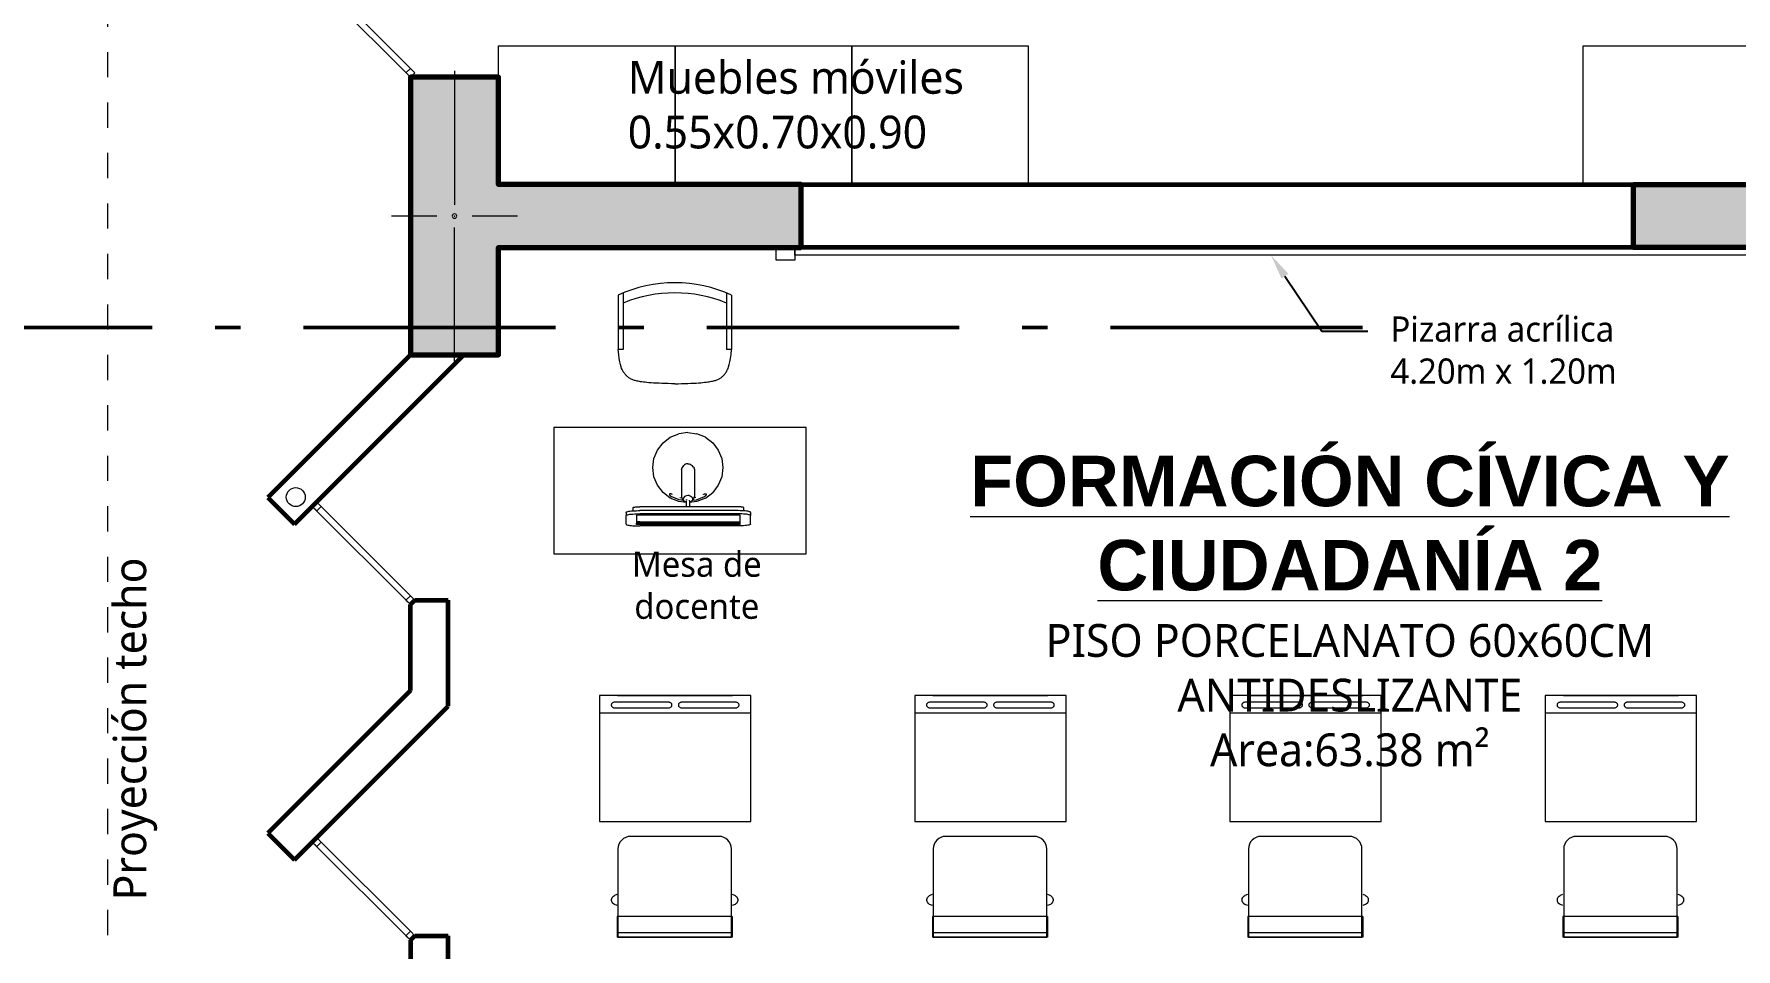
# Model space of a CAD drawing. Header units: millimetres. Extents: x 1 to 121, y 0 to 90.
# Drawn here: x 11.09 to 17.84, y 17.25 to 20.87 of the extents above; entities that cross this region are included whole.
import ezdxf
from ezdxf import colors
from ezdxf.entities.mleader import LeaderData, LeaderLine
from ezdxf.math import Vec2, Vec3

# ---------------------------------------------------------------- set-up
doc = ezdxf.new("R2010")
doc.units = ezdxf.units.MM
for name, pattern in [('1CORTE', [1.5, 1, -0.25, 0, -0.25]), ('DASHED2', [0.375, 0.25, -0.125]), ('HIDDEN2', [0.1875, 0.125, -0.0625])]:
    doc.linetypes.add(name, pattern=pattern)
for name, color, linetype, lineweight in [('AA. Proyeccion Corte', 10, '1CORTE', 50), ('COLUMNAS 50', 32, 'Continuous', 70), ('Equipamiento SR', 23, 'Continuous', 0), ('I.S. CANALETAS', 12, 'Continuous', 0), ('letras sr', 7, 'Continuous', 5), ('Muros el', 144, 'Continuous', 60), ('proyecciones', 1, 'DASHED2', 5), ('Structural - Bearing_Pen_No__20', 1, 'Continuous', 0), ('Vanos', 140, 'Continuous', 5)]:
    doc.layers.add(name, color=color, linetype=linetype, lineweight=lineweight)
doc.styles.add('Generales', font='trebuc.ttf', dxfattribs={"height": 0.1})
doc.styles.add('Santa Rosa 1 50', font='trebuc.ttf')

# ---------------------------------------------------------------- blocks, each defined once
blk = doc.blocks.new('Picture 18')
at = {"layer": 'Equipamiento SR', "linetype": 'Continuous'}
for p, q in [((0.07500000000000018, 0), (0, 0)), ((0, 0), (0, -0.05)), ((4.125, 0), (0.07500000000000018, 0)), ((0.07500000000000018, 0), (0.07500000000000018, -0.03)), ((0.07500000000000018, -0.05), (0.07500000000000018, 0)), ((4.125, -0.03), (4.125, 0)), ((4.2, 0), (4.125, 0)), ((4.125, 0), (4.125, -0.05)), ((4.2, -0.05), (4.2, 0)), ((0, -0.05), (0.07500000000000018, -0.05)), ((0.07500000000000018, -0.03), (4.125, -0.03)), ((4.125, -0.05), (4.2, -0.05))]:
    blk.add_line(p, q, dxfattribs=at)
blk = doc.blocks.new('Columna tipo T')
at = {"true_color": 0x939598}
h = blk.add_hatch(color=252, dxfattribs=at)
h.dxf.hatch_style = 1
h.paths.add_polyline_path([(-221.2596631868336, 44.72396652671723), (-220.8346627089476, 44.72400259389605), (-220.8346627089476, 45.07400359925349), (-221.9346623595355, 45.07400306366048), (-221.9346623598975, 44.72400276631601), (-221.5096631908826, 44.72400314442547), (-221.5096631908826, 43.52400359760235), (-221.2596631908826, 43.52400359760235)])
h.paths.add_polyline_path([(-221.3933763726363, 44.89900309657477, -1), (-221.3759486958468, 44.89900309657477, -1)], flags=16)
at = {"layer": 'COLUMNAS 50', "linetype": 'Continuous'}
blk.add_lwpolyline([(-221.2596631908826, 43.52400359760235), (-221.5096631908826, 43.52400359760235), (-221.5096631908826, 44.72400314442547), (-221.9346623598975, 44.72400276631601), (-221.9346623595355, 45.07400306366048), (-220.8346627089476, 45.07400359925349), (-220.8346627089476, 44.72400259389605), (-221.2596631868336, 44.72396652671723)], close=True, dxfattribs=at)
at = {"layer": 'Structural - Bearing_Pen_No__20', "linetype": 'Continuous'}
for p, q in [((-221.3846625342416, 44.96900304644416), (-221.3846625342416, 45.14900304644422)), ((-221.9596625304515, 44.89900309657477), (-221.4296625593037, 44.89900309657477)), ((-220.8096625380317, 44.89900309657477), (-221.3396625091794, 44.89900309657477)), ((-221.3846625342416, 44.64900309806691), (-221.3846625342416, 44.82900309806698))]:
    blk.add_line(p, q, dxfattribs=at)
blk.add_circle((-221.3846625342416, 44.89900309657477), 0.0087138383947443, dxfattribs=at)
blk.add_point((-221.3846625342416, 44.89900309657477), dxfattribs=at)
blk = doc.blocks.new('School Desk 2')
at = {"layer": 'Equipamiento SR', "linetype": 'Continuous'}
for p, q in [((0.1995077689090495, 0.3017161561056326), (0.6995077689090495, 0.3017161561056326)), ((0.1995077689090494, -0.2982838438943675), (0.1995077689090495, 0.3017161561056326)), ((0.6290288181971163, 0.3017161561056326), (0.6290288181971163, -0.2982838438943677)), ((0.6995077689090495, 0.3017161561056326), (0.6995077689090495, -0.2982838438943675)), ((-0.2410380114348112, 0.2279848786331774), (-0.2590611055691766, 0.2279848786331774)), ((-0.2590611055691766, 0.2279848786331774), (-0.2590611055691764, -0.2279848786331774)), ((-0.1766788022277727, 0.2279848786331774), (-0.2410380114348112, 0.2279848786331774)), ((-0.2410380114348112, 0.2279848786331774), (-0.2410380114348111, -0.2279848786331774)), ((-0.1766788022277727, 0.2279848786331774), (-0.1766788022277725, -0.2279848786331775)), ((-0.1321664655412146, 0.2314451824577654), (-0.1326888173346903, 0.2279848786331774)), ((-0.130869652848115, 0.2356097062407981), (-0.1321664655412146, 0.2314451824577654)), ((-0.1289721426366399, 0.2394474516977899), (-0.130869652848115, 0.2356097062407981)), ((-0.1265324866504576, 0.2428444263894243), (-0.1289721426366399, 0.2394474516977899)), ((-0.1236265852980272, 0.2456917042070209), (-0.1265324866504576, 0.2428444263894243)), ((-0.1203390133202028, 0.247908223860399), (-0.1236265852980272, 0.2456917042070209)), ((-0.1167738627057284, 0.2494255898859686), (-0.1203390133202028, 0.247908223860399)), ((-0.1130373940264465, 0.2501956721426852), (-0.1167738627057284, 0.2494255898859686)), ((-0.1092423736034963, 0.2501956721426852), (-0.1130373940264465, 0.2501956721426852)), ((-0.1055059049242144, 0.2494255898859686), (-0.1092423736034963, 0.2501956721426852)), ((-0.10194075430974, 0.247908223860399), (-0.1055059049242144, 0.2494255898859686)), ((-0.09865318233191572, 0.2456917042070209), (-0.10194075430974, 0.247908223860399)), ((-0.09574728097948526, 0.2428444263894243), (-0.09865318233191572, 0.2456917042070209)), ((-0.09330762499330292, 0.2394474516977899), (-0.09574728097948526, 0.2428444263894243)), ((-0.0923599541791148, 0.2375298455519531), (-0.09330762499330292, 0.2394474516977899)), ((-0.0876423579455668, 0.2279848786331774), (-0.0923599541791148, 0.2375298455519531)), ((0.6507146491854036, 0.2434738545735721), (0.6510442738164254, 0.2456574430778143)), ((0.6507146491854036, 0.2423668613295421), (0.6507146491854036, 0.2434738545735721)), ((0.6507146491854036, 0.02704780928709671), (0.6507146491854036, 0.2423668613295421)), ((0.6510442738164254, 0.2456574430778143), (0.6516926801629751, 0.2477397049693306)), ((0.6516926801629751, 0.2477397049693306), (0.6526425195602622, 0.2496598442804857)), ((0.6526425195602622, 0.2496598442804857), (0.6538612632618038, 0.2513570650436437)), ((0.6538612632618038, 0.2513570650436437), (0.6553142139380191, 0.252780703952442)), ((0.6553142139380191, 0.252780703952442), (0.6569579999269314, 0.2538902303617901)), ((0.6569579999269314, 0.2538902303617901), (0.6587405752341685, 0.2546476467919159)), ((0.6587405752341685, 0.2546476467919159), (0.6606098938653587, 0.2550326879202742)), ((0.6606098938653587, 0.2550326879202742), (0.6625052354937352, 0.2550326879202742)), ((0.6625052354937352, 0.2550326879202742), (0.6643745541249254, 0.2546476467919159)), ((0.6643745541249254, 0.2546476467919159), (0.6661571294321625, 0.2538902303617901)), ((0.6661571294321625, 0.2538902303617901), (0.6678009154210748, 0.252780703952442)), ((0.6678009154210748, 0.252780703952442), (0.6692538660972901, 0.2513570650436437)), ((0.6692538660972901, 0.2513570650436437), (0.6704726097988317, 0.2496598442804857)), ((0.6704726097988317, 0.2496598442804857), (0.6714224491961188, 0.2477397049693306)), ((0.6714224491961188, 0.2477397049693306), (0.6720708555426685, 0.2456574430778143)), ((0.6720708555426685, 0.2456574430778143), (0.6724004801736904, 0.2434738545735721)), ((0.6724004801736904, 0.2434738545735721), (0.6724004801736904, 0.2423668613295421)), ((0.6724004801736904, 0.2423668613295421), (0.6724004801736906, 0.02704780928709682)), ((0.6995077689090495, -0.2262687225275448), (0.6995077689090495, 0.2297010347388101)), ((0.6507146491854036, 0.02594081604306675), (0.6507146491854036, 0.02704780928709671)), ((0.6510442738164254, 0.02375722753882459), (0.6507146491854036, 0.02594081604306675)), ((0.6516926801629753, 0.0216749656473082), (0.6510442738164254, 0.02375722753882459)), ((0.6526425195602622, 0.01975482633615322), (0.6516926801629753, 0.0216749656473082)), ((0.653861263261804, 0.01805760557299518), (0.6526425195602622, 0.01975482633615322)), ((0.6553142139380191, 0.01663396666419681), (0.653861263261804, 0.01805760557299518)), ((0.6569579999269314, 0.01552444025484867), (0.6553142139380191, 0.01663396666419681)), ((0.6587405752341687, 0.01476702382472295), (0.6569579999269314, 0.01552444025484867)), ((0.660609893865359, 0.0143819826963647), (0.6587405752341687, 0.01476702382472295)), ((0.6625052354937352, 0.0143819826963647), (0.660609893865359, 0.0143819826963647)), ((0.6643745541249256, 0.01476702382472295), (0.6625052354937352, 0.0143819826963647)), ((0.6661571294321628, 0.01552444025484867), (0.6643745541249256, 0.01476702382472295)), ((0.6678009154210748, 0.01663396666419681), (0.6661571294321628, 0.01552444025484867)), ((0.6692538660972903, 0.01805760557299518), (0.6678009154210748, 0.01663396666419681)), ((0.6704726097988319, 0.01975482633615322), (0.6692538660972903, 0.01805760557299518)), ((0.6714224491961188, 0.0216749656473082), (0.6704726097988319, 0.01975482633615322)), ((0.6720708555426685, 0.02375722753882459), (0.6714224491961188, 0.0216749656473082)), ((0.6724004801736906, 0.02594081604306675), (0.6720708555426685, 0.02375722753882459)), ((0.6724004801736906, 0.02704780928709682), (0.6724004801736906, 0.02594081604306675)), ((0.6507146491854036, -0.02250850383180159), (0.6510442738164254, -0.02032491532755931)), ((0.6507146491854036, -0.02361549707583155), (0.6507146491854036, -0.02250850383180159)), ((0.6507146491854036, -0.2389345491182769), (0.6507146491854036, -0.02361549707583155)), ((0.6510442738164254, -0.02032491532755931), (0.6516926801629753, -0.01824265343604303)), ((0.6516926801629753, -0.01824265343604303), (0.6526425195602622, -0.01632251412488805)), ((0.6526425195602622, -0.01632251412488805), (0.653861263261804, -0.01462529336172991)), ((0.653861263261804, -0.01462529336172991), (0.6553142139380191, -0.01320165445293164)), ((0.6553142139380191, -0.01320165445293164), (0.6569579999269314, -0.01209212804358351)), ((0.6569579999269314, -0.01209212804358351), (0.6587405752341687, -0.01133471161345778)), ((0.6587405752341687, -0.01133471161345778), (0.660609893865359, -0.01094967048509943)), ((0.660609893865359, -0.01094967048509943), (0.6625052354937352, -0.01094967048509943)), ((0.6625052354937352, -0.01094967048509943), (0.6643745541249256, -0.01133471161345778)), ((0.6643745541249256, -0.01133471161345778), (0.6661571294321628, -0.01209212804358351)), ((0.6661571294321628, -0.01209212804358351), (0.6678009154210748, -0.01320165445293164)), ((0.6678009154210748, -0.01320165445293164), (0.6692538660972903, -0.01462529336172991)), ((0.6692538660972903, -0.01462529336172991), (0.6704726097988319, -0.01632251412488805)), ((0.6704726097988319, -0.01632251412488805), (0.6714224491961188, -0.01824265343604303)), ((0.6714224491961188, -0.01824265343604303), (0.6720708555426685, -0.02032491532755931)), ((0.6720708555426685, -0.02032491532755931), (0.6724004801736906, -0.02250850383180159)), ((0.6724004801736906, -0.02250850383180159), (0.6724004801736906, -0.02361549707583155)), ((0.6724004801736906, -0.02361549707583155), (0.6724004801736908, -0.2389345491182769)), ((-0.2410380114348111, -0.2279848786331774), (-0.2590611055691764, -0.2279848786331774)), ((-0.1766788022277725, -0.2279848786331774), (-0.2410380114348111, -0.2279848786331774)), ((-0.1326888173346901, -0.2279848786331775), (-0.1321664655412145, -0.2314451824577655)), ((-0.1321664655412145, -0.2314451824577655), (-0.1308696528481149, -0.2356097062407981)), ((-0.1308696528481149, -0.2356097062407981), (-0.1289721426366398, -0.23944745169779)), ((-0.1289721426366398, -0.23944745169779), (-0.1265324866504575, -0.2428444263894244)), ((-0.1265324866504575, -0.2428444263894244), (-0.1236265852980271, -0.2456917042070209)), ((-0.1236265852980271, -0.2456917042070209), (-0.1203390133202027, -0.247908223860399)), ((-0.1203390133202027, -0.247908223860399), (-0.1167738627057283, -0.2494255898859687)), ((-0.1167738627057283, -0.2494255898859687), (-0.1130373940264464, -0.2501956721426852)), ((-0.1130373940264464, -0.2501956721426852), (-0.1092423736034962, -0.2501956721426852)), ((-0.1092423736034962, -0.2501956721426852), (-0.1055059049242143, -0.2494255898859687)), ((-0.1055059049242143, -0.2494255898859687), (-0.1019407543097399, -0.247908223860399)), ((-0.1019407543097399, -0.247908223860399), (-0.09865318233191561, -0.2456917042070209)), ((-0.09865318233191561, -0.2456917042070209), (-0.09574728097948515, -0.2428444263894244)), ((-0.09574728097948515, -0.2428444263894244), (-0.0933076249933028, -0.23944745169779)), ((-0.0933076249933028, -0.23944745169779), (-0.09235995417911469, -0.2375298455519531)), ((-0.09235995417911469, -0.2375298455519531), (-0.08764235794556674, -0.2279848786331775)), ((0.6507146491854036, -0.2400415423623069), (0.6507146491854036, -0.2389345491182769)), ((0.6510442738164256, -0.2422251308665491), (0.6507146491854036, -0.2400415423623069)), ((0.6516926801629755, -0.2443073927580655), (0.6510442738164256, -0.2422251308665491)), ((0.6526425195602624, -0.2462275320692204), (0.6516926801629755, -0.2443073927580655)), ((0.653861263261804, -0.2479247528323786), (0.6526425195602624, -0.2462275320692204)), ((0.6553142139380191, -0.2493483917411768), (0.653861263261804, -0.2479247528323786)), ((0.6569579999269314, -0.250457918150525), (0.6553142139380191, -0.2493483917411768)), ((0.6587405752341687, -0.2512153345806508), (0.6569579999269314, -0.250457918150525)), ((0.6606098938653592, -0.2516003757090089), (0.6587405752341687, -0.2512153345806508)), ((0.6625052354937352, -0.2516003757090089), (0.6606098938653592, -0.2516003757090089)), ((0.6643745541249256, -0.2512153345806508), (0.6625052354937352, -0.2516003757090089)), ((0.666157129432163, -0.250457918150525), (0.6643745541249256, -0.2512153345806508)), ((0.667800915421075, -0.2493483917411768), (0.666157129432163, -0.250457918150525)), ((0.6692538660972903, -0.2479247528323786), (0.667800915421075, -0.2493483917411768)), ((0.6704726097988322, -0.2462275320692204), (0.6692538660972903, -0.2479247528323786)), ((0.6714224491961188, -0.2443073927580655), (0.6704726097988322, -0.2462275320692204)), ((0.6720708555426688, -0.2422251308665491), (0.6714224491961188, -0.2443073927580655)), ((0.6724004801736908, -0.2400415423623069), (0.6720708555426688, -0.2422251308665491)), ((0.6724004801736908, -0.2389345491182769), (0.6724004801736908, -0.2400415423623069)), ((0.6995077689090495, -0.2982838438943675), (0.1995077689090494, -0.2982838438943675)), ((0.6290288181971165, -0.2832649421858392), (0.6294560290675858, -0.2832649421858392))]:
    blk.add_line(p, q, dxfattribs=at)
blk.add_lwpolyline([(-0.2590611055691765, 0.225), (0.09093889443082348, 0.225, -0.414213562373095), (0.1409388944308235, 0.1749999999999999), (0.1409388944308235, -0.1749999999999999, -0.414213562373095), (0.09093889443082348, -0.225), (-0.2590611055691765, -0.225), (-0.2590611055691765, 0.225)], format="xyb", dxfattribs=at)
blk = doc.blocks.new('A$C0C667B88')
at = {"layer": 'Equipamiento SR'}
for p, q in [((0.04038908515815365, 0.7452654605012334), (0.2650021267883176, 0.7452654605012334)), ((0.04906681159610571, 0.7652654605012152), (0.1590668115960625, 0.7652654605012152)), ((0.1349853115686983, 0.7654785162746158), (0.2650021267883176, 0.7654785162746158)), ((0.1599853115686756, 0.7654785162746158), (0.2650021267883176, 0.7654785162746123)), ((0.2650021267883176, 0.7654785162746158), (0.2650021267883176, 0.745265460501237)), ((0.04038908515815365, 0.3352654605012155), (0.2650021267883176, 0.3352654605012155)), ((0.04906681159610571, 0.3152654605012124), (0.1590668115960625, 0.3152654605012124)), ((0.1349853115686983, 0.3154785162745988), (0.2650021267882607, 0.3154785162745988)), ((0.1599853115686756, 0.3154785162745988), (0.2650021267883176, 0.3154785162745988)), ((0.2650021267883176, 0.3352654605012155), (0.2650021267883176, 0.3154785162746165))]:
    blk.add_line(p, q, dxfattribs=at)
for points in [[(0.399985269558897, 0.5402654605012138), (0.3999179246611106, 0.5533583444654937), (0.399725148773598, 0.5663099418439934), (0.3994208301054982, 0.5790046708651992), (0.39901885686578, 0.5913269497576046), (0.3985331172633551, 0.603161196749685), (0.3979774995072489, 0.6143918300699376), (0.3973658918064302, 0.624903267946852), (0.396712182370095, 0.6345799286089147), (0.3960280227245221, 0.6433398519831961), (0.3953161176669937, 0.6512355647911754), (0.3945769353122159, 0.6583532154529088), (0.3938109437748949, 0.6647789523884597), (0.3930186111697935, 0.6705989240178916), (0.3922004056115611, 0.6758992787612605), (0.3913567952149606, 0.6807661650386372), (0.3904882480947549, 0.6852857312700742), (0.3895941348483802, 0.6895318082125108), (0.3886694360045908, 0.6935289559703257), (0.3877080345748141, 0.6972894169847841), (0.3867038135705911, 0.7008254336971369), (0.3856506560032926, 0.7041492485486422), (0.3845424448845165, 0.7072731039805547), (0.3833730632256902, 0.7102092424341357), (0.3821363940383549, 0.712969906350633), (0.3808275097346154, 0.715568358360553), (0.3794462403300827, 0.7180219418513651), (0.3779936052408743, 0.7203490203997696), (0.3764706238832787, 0.7225679575824877), (0.3748783156735271, 0.7246971169762233), (0.3732177000278512, 0.7267548621576871), (0.3714897963624821, 0.7287595567035936), (0.3696956240935947, 0.7307295641906499), (0.3678275368014283, 0.7326819729661089), (0.3658432247219139, 0.7346287704594054), (0.3636917122549903, 0.736580668870527), (0.3613220238004828, 0.7385483803994468), (0.3586831837583304, 0.7405426172461453), (0.3557242165284151, 0.742574091610603), (0.3523941465105622, 0.7446535156928036), (0.3486419981047106, 0.7467916016927241), (0.3443536886989023, 0.7489955167586793), (0.339162707633534, 0.7512582478323182), (0.3326394372371055, 0.7535692368036244), (0.3243542598382305, 0.7559179255625814), (0.3138775577653519, 0.7582937559991763), (0.3007797133470262, 0.7606861700033924), (0.2846311089118672, 0.76308460946521), (0.2650021267883176, 0.7654785162746158)], [(0.399985269558897, 0.5402654605012138), (0.3999179246611106, 0.5271725765369268), (0.399725148773598, 0.51422097915842), (0.3994208301054982, 0.5015262501372106), (0.39901885686578, 0.4892039712448053), (0.3985331172633551, 0.4773697242527213), (0.3979774995072489, 0.4661390909324687), (0.3973658918064302, 0.4556276530555543), (0.396712182370095, 0.4459509923934952), (0.3960280227245221, 0.4371910690192102), (0.3953161176669937, 0.4292953562112309), (0.3945769353122159, 0.4221777055494975), (0.3938109437748949, 0.415751968613943), (0.3930186111697935, 0.4099319969845112), (0.3922004056115611, 0.4046316422411387), (0.3913567952149606, 0.399764755963762), (0.3904882480947549, 0.3952451897323215), (0.3895941348483802, 0.3909991127898884), (0.3886694360045908, 0.38700196503207), (0.3877080345748141, 0.3832415040176151), (0.3867038135705911, 0.3797054873052623), (0.3856506560032926, 0.376381672453757), (0.3845424448845165, 0.373257817021841), (0.3833730632256902, 0.3703216785682635), (0.3821363940383549, 0.3675610146517592), (0.3808275097346154, 0.3649625626418391), (0.3794462403300827, 0.3625089791510341), (0.3779936052408743, 0.3601819006026261), (0.3764706238832787, 0.3579629634199115), (0.3748783156735271, 0.3558338040261795), (0.3732177000278512, 0.3537760588447121), (0.3714897963624821, 0.3517713642988092), (0.3696956240935947, 0.3498013568117564), (0.3678275368014283, 0.3478489480362974), (0.3658432247219139, 0.3459021505429973), (0.3636917122549903, 0.3439502521318794), (0.3613220238004828, 0.341982540602956), (0.3586831837583304, 0.3399883037562539), (0.3557242165284151, 0.3379568293917927), (0.3523941465105622, 0.3358774053095921), (0.3486419981047106, 0.3337393193096716), (0.3443536886989023, 0.3315362364928305), (0.339162707633534, 0.3292793311629971), (0.3326394372371055, 0.326984154924876), (0.3243542598382305, 0.324666259383168), (0.3138775577653519, 0.3223411961425846), (0.3007797133470262, 0.3200245168078268), (0.2846311089118672, 0.3177317729836027), (0.2650021267883176, 0.3154785162746201)]]:
    blk.add_lwpolyline(points, dxfattribs=at)
for centre, start, end in [((0.5402494459429477, 0.5402654605012138), 155.3885222288289, 204.6114777711711), ((0.5802494459429681, 0.5402654605012138), 157.7007530218119, 202.2992469781881)]:
    blk.add_arc(centre, 0.5402641763840514, start, end, dxfattribs=at)
blk = doc.blocks.new('A$C3689293D')
at = {"layer": 'Equipamiento SR'}
for p, q in [((0.9499821958438588, 0.7000051585709741), (0.04998219584393837, 0.7000051585709741)), ((0.2210786646197391, 0.582857957689356), (0.2212100611919539, 0.5835887583643569)), ((0.2210786646197391, 0.582857957689356), (0.2210786646197391, 0.548502131985714)), ((0.2210786646197391, 0.5359449259464952), (0.2210786646197391, 0.548502131985714)), ((0.2210786646197391, 0.548502131985714), (0.2212100611919539, 0.5477713313107131)), ((0.2212100611919539, 0.5835887583643569), (0.2224039854887394, 0.5845072574659014)), ((0.2212100611919539, 0.5477713313107131), (0.2224039854887394, 0.5468528322091686)), ((0.2224039854887394, 0.5845072574659014), (0.2246016277332217, 0.5853962833207049)), ((0.2224039854887394, 0.5468528322091686), (0.2246016277332217, 0.545963806354365)), ((0.2246016277332217, 0.5853962833207049), (0.2277607715141983, 0.5862387578624464)), ((0.2246016277332217, 0.545963806354365), (0.2277607715141983, 0.5451213318126236)), ((0.2277607715141983, 0.5862387578624464), (0.2318207301073869, 0.5870184972686445)), ((0.2277607715141983, 0.5451213318126236), (0.2318207301073869, 0.5443415924064254)), ((0.2318207301073869, 0.5870184972686445), (0.236703512257094, 0.5877205228511855)), ((0.2318207301073869, 0.5443415924064254), (0.236703512257094, 0.5436395668238845)), ((0.236703512257094, 0.5877205228511855), (0.2423153203786512, 0.588331348793389)), ((0.236703512257094, 0.5436395668238845), (0.2423153203786512, 0.543028740881681)), ((0.2423153203786512, 0.588331348793389), (0.2485483523961136, 0.5888392412113888)), ((0.2423153203786512, 0.543028740881681), (0.2485483523961136, 0.5425208484636812)), ((0.2485483523961136, 0.5888392412113888), (0.2552828726080349, 0.5892344435607981)), ((0.2485483523961136, 0.5425208484636812), (0.2552828726080349, 0.5421256461142718)), ((0.2552828726080349, 0.5892344435607981), (0.2623895117909285, 0.5895093640574203)), ((0.2552828726080349, 0.5421256461142718), (0.2623895117909285, 0.5418507256174223)), ((0.2621809446196437, 0.5845333487872892), (0.6732037446195989, 0.5845333487872892)), ((0.2621809446196437, 0.5845333487872892), (0.2621809446196437, 0.5782547457676799)), ((0.2621809446196437, 0.5782547457676799), (0.6732037446195989, 0.5782547457676799)), ((0.2621809446196437, 0.5782547457676799), (0.2621809446196437, 0.5769440895926152)), ((0.2621809446196437, 0.5769440895926152), (0.2623895117909285, 0.5769521580182015)), ((0.2621809446196437, 0.5769440895926152), (0.2621809446196437, 0.5732957468191842)), ((0.2651967563666346, 0.5734727239236861), (0.2621809446196437, 0.5732957468191842)), ((0.2621809446196437, 0.5732957468191842), (0.2621809446196437, 0.5468267408875533)), ((0.2621809446196437, 0.5468267408875533), (0.6732037446195989, 0.5468267408875533)), ((0.2623895117909285, 0.5895093640574203), (0.269731752367619, 0.5896587215163152)), ((0.2623895117909285, 0.5769521580182015), (0.269731752367619, 0.577101515476869)), ((0.2623895117909285, 0.5418507256174223), (0.269731752367619, 0.5417013681587548)), ((0.2686663345512841, 0.5736069446338377), (0.2651967563666346, 0.5734727239236861)), ((0.2722509372129878, 0.5736798634027025), (0.2686663345512841, 0.5736069446338377)), ((0.269731752367619, 0.5896587215163152), (0.2755735810202111, 0.5896751589554867)), ((0.269731752367619, 0.577101515476869), (0.2755735810202111, 0.577117952916268)), ((0.269731752367619, 0.5417013681587548), (0.2755735810202111, 0.5416849307195832)), ((0.2758817046197635, 0.5736900794708788), (0.2722509372129878, 0.5736798634027025)), ((0.2755735810202111, 0.5896751589554867), (0.6598111082194862, 0.5896751589554867)), ((0.2755735810202111, 0.577117952916268), (0.6598111082194862, 0.577117952916268)), ((0.2755735810202111, 0.5416849307195832), (0.6598111082194862, 0.5416849307195832)), ((0.6595029846199338, 0.5736900794708788), (0.2758817046197635, 0.5736900794708788)), ((0.6595029846199338, 0.5736900794708788), (0.6631337520262548, 0.5736798634027025)), ((0.6656529368720783, 0.5896587215163152), (0.6598111082194862, 0.5896751589554867)), ((0.6656529368720783, 0.577101515476869), (0.6598111082194862, 0.577117952916268)), ((0.6656529368720783, 0.5417013681587548), (0.6598111082194862, 0.5416849307195832)), ((0.6631337520262548, 0.5736798634027025), (0.6667183546884132, 0.5736069446338377)), ((0.6729951774487688, 0.5895093640574203), (0.6656529368720783, 0.5896587215163152)), ((0.6729951774487688, 0.5769521580182015), (0.6656529368720783, 0.577101515476869)), ((0.6729951774487688, 0.5418507256174223), (0.6656529368720783, 0.5417013681587548)), ((0.6667183546884132, 0.5736069446338377), (0.6701879328735174, 0.5734727239236861)), ((0.6701879328735174, 0.5734727239236861), (0.6732037446195989, 0.5732957468191842)), ((0.6801018166316624, 0.5892344435607981), (0.6729951774487688, 0.5895093640574203)), ((0.6732037446195989, 0.5769440895926152), (0.6729951774487688, 0.5769521580182015)), ((0.6801018166316624, 0.5421256461142718), (0.6729951774487688, 0.5418507256174223)), ((0.6732037446195989, 0.5845333487872892), (0.6732037446195989, 0.5782547457676799)), ((0.6732037446195989, 0.5769440895926152), (0.6732037446195989, 0.5782547457676799)), ((0.6732037446195989, 0.5732957468191842), (0.6732037446195989, 0.5769440895926152)), ((0.6732037446195989, 0.5468267408875533), (0.6732037446195989, 0.5732957468191842)), ((0.6868363368435837, 0.5888392412113888), (0.6801018166316624, 0.5892344435607981)), ((0.6868363368435837, 0.5425208484636812), (0.6801018166316624, 0.5421256461142718)), ((0.6930693688610461, 0.588331348793389), (0.6868363368435837, 0.5888392412113888)), ((0.6930693688610461, 0.543028740881681), (0.6868363368435837, 0.5425208484636812)), ((0.6986811769826033, 0.5877205228511855), (0.6930693688610461, 0.588331348793389)), ((0.6986811769826033, 0.5436395668238845), (0.6930693688610461, 0.543028740881681)), ((0.7035639591323104, 0.5870184972686445), (0.6986811769826033, 0.5877205228511855)), ((0.7035639591323104, 0.5443415924064254), (0.6986811769826033, 0.5436395668238845)), ((0.707623917725499, 0.5862387578624464), (0.7035639591323104, 0.5870184972686445)), ((0.707623917725499, 0.5451213318126236), (0.7035639591323104, 0.5443415924064254)), ((0.7107830615064756, 0.5853962833207049), (0.707623917725499, 0.5862387578624464)), ((0.7107830615064756, 0.545963806354365), (0.707623917725499, 0.5451213318126236)), ((0.7129807037505032, 0.5845072574659014), (0.7107830615064756, 0.5853962833207049)), ((0.7129807037505032, 0.5468528322091686), (0.7107830615064756, 0.545963806354365)), ((0.7141746280472887, 0.5835887583643569), (0.7129807037505032, 0.5845072574659014)), ((0.7141746280472887, 0.5477713313107131), (0.7129807037505032, 0.5468528322091686)), ((0.7143060246199582, 0.582857957689356), (0.7141746280472887, 0.5835887583643569)), ((0.7143060246199582, 0.548502131985714), (0.7141746280472887, 0.5477713313107131)), ((0.7143060246199582, 0.582857957689356), (0.7143060246199582, 0.548502131985714)), ((0.7143060246199582, 0.5359449259464952), (0.7143060246199582, 0.548502131985714)), ((0.2210786646197391, 0.5359449259464952), (0.2212100611919539, 0.5352141252714944)), ((0.2212100611919539, 0.5352141252714944), (0.2224039854887394, 0.5342956261699499)), ((0.2224039854887394, 0.5342956261699499), (0.2246016277332217, 0.5334066003149189)), ((0.2246016277332217, 0.5334066003149189), (0.2277607715141983, 0.5325641257734048)), ((0.2277607715141983, 0.5325641257734048), (0.2318207301073869, 0.5317843863669793)), ((0.2318207301073869, 0.5317843863669793), (0.236703512257094, 0.5310823607844384)), ((0.236703512257094, 0.5310823607844384), (0.2423153203786512, 0.5304715348422349)), ((0.2423153203786512, 0.5304715348422349), (0.2484801846199787, 0.52996919700783)), ((0.2484801846199787, 0.5171476625120874), (0.2484801846199787, 0.52996919700783)), ((0.2484801846199787, 0.52996919700783), (0.2485483523961136, 0.5299636424242351)), ((0.2484801846199787, 0.5171476625120874), (0.2485618491842558, 0.5166934610233227)), ((0.2485483523961136, 0.5299636424242351), (0.2552828726080349, 0.5295684400750531)), ((0.2485618491842558, 0.5166934610233227), (0.2491447426715183, 0.5162450346485628)), ((0.2491447426715183, 0.5162450346485628), (0.2502176677758996, 0.5158109975977538)), ((0.2502176677758996, 0.5158109975977538), (0.2517600137517491, 0.5153996876640292)), ((0.2517600137517491, 0.5153996876640292), (0.253742152341232, 0.5150190060557804)), ((0.253742152341232, 0.5150190060557804), (0.2561260069302023, 0.5146762656149519)), ((0.2552828726080349, 0.5295684400750531), (0.2623895117909285, 0.5292935195782036)), ((0.2561260069302023, 0.5146762656149519), (0.2588657839943096, 0.5143780503392179)), ((0.2588657839943096, 0.5143780503392179), (0.2619088527863767, 0.5141300889035563)), ((0.2619088527863767, 0.5141300889035563), (0.2651967563666346, 0.513937144613891)), ((0.2623895117909285, 0.5292935195782036), (0.269731752367619, 0.5291441621195361)), ((0.2651967563666346, 0.513937144613891), (0.2686663345512841, 0.5138029239037394)), ((0.2686663345512841, 0.5138029239037394), (0.2722509372129878, 0.5137300051346472)), ((0.269731752367619, 0.5291441621195361), (0.2755735810202111, 0.5291277246801371)), ((0.2722509372129878, 0.5137300051346472), (0.2758817046197635, 0.5137197890666982)), ((0.2755735810202111, 0.5291277246801371), (0.6598111082194862, 0.5291277246801371)), ((0.2758817046197635, 0.5137197890666982), (0.4621975760001931, 0.5137197890666982)), ((0.3996292494008173, 0.4790273842613431), (0.3708201942004905, 0.4569214187078785)), ((0.3996292494008173, 0.4790273842613431), (0.4331781047449965, 0.4929237751470907)), ((0.4010849231613918, 0.4715864981619404), (0.4021961397089342, 0.4724061888659605)), ((0.4019686932120692, 0.4720095288027721), (0.4031790090280936, 0.4728790202320567)), ((0.4021961397089342, 0.4724061888659605), (0.4033647154370499, 0.4731696868677489)), ((0.435015595539511, 0.4860661661445818), (0.4033647154370499, 0.4731696868677489)), ((0.4331781047449965, 0.4929237751470907), (0.4621975760001931, 0.4967442610163459)), ((0.4511615611923787, 0.4881918228488473), (0.435015595539511, 0.4860661661445818)), ((0.4373446045875369, 0.4773741860448979), (0.4440989043297066, 0.4782634064754063)), ((0.4437389109453704, 0.4775724561054346), (0.4431351437438877, 0.4729032991694737)), ((0.4431351437438877, 0.3651402257164307), (0.4431351437438877, 0.4729032991694737)), ((0.4460311353314808, 0.4819720183101879), (0.4437389109453704, 0.4775724561054346)), ((0.4460311353314808, 0.4819720183101879), (0.4517006329357116, 0.4888453594105329)), ((0.4499864095247119, 0.4855551786692729), (0.4495348865944777, 0.4820633834599164)), ((0.4495348865944777, 0.4820633834599164), (0.4503768346863524, 0.4786079338557272)), ((0.4499864095247119, 0.4855551786692729), (0.4517006329357116, 0.4888453594105329)), ((0.4524548764294138, 0.4754243130366547), (0.4503768346863524, 0.4786079338557272)), ((0.4517006329357116, 0.4888453594105329), (0.4545607353353205, 0.4917097053036912)), ((0.4556273967124014, 0.4727294795004298), (0.4524548764294138, 0.4754243130366547)), ((0.4583718054705912, 0.4939530159096819), (0.4545607353353205, 0.4917097053036912)), ((0.4596781935220804, 0.4707070816991461), (0.4556273967124014, 0.4727294795004298)), ((0.4583718054705912, 0.4939530159096819), (0.4621975760001931, 0.4952016116614857)), ((0.4621975760001931, 0.4967442610163459), (0.4621975760001931, 0.5137197890666982)), ((0.4621975760001931, 0.5137197890666982), (0.4747953382012327, 0.5137197890666982)), ((0.4621975760001931, 0.4952016116614857), (0.4621975760001931, 0.4967442610163459)), ((0.4621975760001931, 0.4905232784899169), (0.4621975760001931, 0.4952016116614857)), ((0.4629484237935628, 0.4888360534748415), (0.4623343722961124, 0.4869131678594556)), ((0.4624814066838496, 0.4880502396151485), (0.4623343722961124, 0.4869131678594556)), ((0.4629161672188218, 0.4888846937060123), (0.4624814066838496, 0.4880502396151485)), ((0.4746958524998206, 0.4872605165589619), (0.4739905966503954, 0.4850520269887681)), ((0.4739905966503954, 0.4850520269887681), (0.4745488181116286, 0.4861234448034963)), ((0.4745488181116286, 0.4861234448034963), (0.4746958524998206, 0.4872605165589619)), ((0.4747953382012327, 0.5137197890666982), (0.6595029846199338, 0.5137197890666982)), ((0.4747953382012327, 0.5137197890666982), (0.4747953382012327, 0.4969243627083131)), ((0.4747953382012327, 0.4969243627083131), (0.4747953382012327, 0.4951523803917723)), ((0.4747953382012327, 0.4969243627083131), (0.505182817623421, 0.4929237751470907)), ((0.4773520312733979, 0.4944863465984497), (0.4747953382012327, 0.4951523803917723)), ((0.4747953382012327, 0.4951523803917723), (0.4747953382012327, 0.4897521782051797)), ((0.4814028280830769, 0.492463948797166), (0.4773520312733979, 0.4944863465984497)), ((0.4786584193253418, 0.4712404123879139), (0.4824694894606125, 0.4734837229936772)), ((0.4845753483665192, 0.4897691152609411), (0.4814028280830769, 0.492463948797166)), ((0.4824694894606125, 0.4734837229936772), (0.4853295918597667, 0.4763480688868356)), ((0.4866533901091259, 0.4865854944418686), (0.4845753483665192, 0.4897691152609411)), ((0.4845753483665192, 0.4897691152609411), (0.4899905305347545, 0.4832072456867706)), ((0.4853295918597667, 0.4763480688868356), (0.4870438152707663, 0.4796382496280955)), ((0.485715828566839, 0.4883871336218988), (0.5033453268289065, 0.4860661661445818)), ((0.4874953382010005, 0.483130044837452), (0.4866533901091259, 0.4865854944418686)), ((0.4870438152707663, 0.4796382496280955), (0.4874953382010005, 0.483130044837452)), ((0.4927692453321413, 0.4789501732245469), (0.4899905305347545, 0.4832072456867706)), ((0.4938950810520453, 0.474329616886024), (0.4927692453321413, 0.4789501732245469)), ((0.5010163177808806, 0.4773741860448979), (0.4928926548833203, 0.4784436865549822)), ((0.4938950810520453, 0.3665665434332084), (0.4938950810520453, 0.474329616886024)), ((0.5033453268289065, 0.4860661661445818), (0.5349962069309129, 0.4731696868677489)), ((0.505182817623421, 0.4929237751470907), (0.5387316729676002, 0.4790273842613431)), ((0.5361647826590286, 0.4724061888659605), (0.5349962069309129, 0.4731696868677489)), ((0.537275999206571, 0.4715864981619404), (0.5361647826590286, 0.4724061888659605)), ((0.5387316729676002, 0.4790273842613431), (0.567540728167927, 0.4569214187078785)), ((0.6631337520262548, 0.5137300051346472), (0.6595029846199338, 0.5137197890666982)), ((0.6656529368720783, 0.5291441621195361), (0.6598111082194862, 0.5291277246801371)), ((0.6667183546884132, 0.5138029239037394), (0.6631337520262548, 0.5137300051346472)), ((0.6729951774487688, 0.5292935195782036), (0.6656529368720783, 0.5291441621195361)), ((0.6701879328735174, 0.513937144613891), (0.6667183546884132, 0.5138029239037394)), ((0.6734758364533207, 0.5141300889035563), (0.6701879328735174, 0.513937144613891)), ((0.6801018166316624, 0.5295684400750531), (0.6729951774487688, 0.5292935195782036)), ((0.6765189052453877, 0.5143780503392179), (0.6734758364533207, 0.5141300889035563)), ((0.679258682309495, 0.5146762656149519), (0.6765189052453877, 0.5143780503392179)), ((0.6816425368984653, 0.5150190060557804), (0.679258682309495, 0.5146762656149519)), ((0.6868363368435837, 0.5299636424242351), (0.6801018166316624, 0.5295684400750531)), ((0.6836246754879483, 0.5153996876640292), (0.6816425368984653, 0.5150190060557804)), ((0.6851670214637977, 0.5158109975977538), (0.6836246754879483, 0.5153996876640292)), ((0.6862399465686337, 0.5162450346485628), (0.6851670214637977, 0.5158109975977538)), ((0.6868228400554415, 0.5166934610233227), (0.6862399465686337, 0.5162450346485628)), ((0.6869045046197186, 0.5171476625120874), (0.6868228400554415, 0.5166934610233227)), ((0.6869045046197186, 0.52996919700783), (0.6868363368435837, 0.5299636424242351)), ((0.6930693688610461, 0.5304715348422349), (0.6869045046197186, 0.52996919700783)), ((0.6869045046197186, 0.5171476625120874), (0.6869045046197186, 0.52996919700783)), ((0.6986811769826033, 0.5310823607844384), (0.6930693688610461, 0.5304715348422349)), ((0.7035639591323104, 0.5317843863669793), (0.6986811769826033, 0.5310823607844384)), ((0.707623917725499, 0.5325641257734048), (0.7035639591323104, 0.5317843863669793)), ((0.7107830615064756, 0.5334066003149189), (0.707623917725499, 0.5325641257734048)), ((0.7129807037505032, 0.5342956261699499), (0.7107830615064756, 0.5334066003149189)), ((0.7141746280472887, 0.5352141252714944), (0.7129807037505032, 0.5342956261699499)), ((0.7143060246199582, 0.5359449259464952), (0.7141746280472887, 0.5352141252714944)), ((0.3348178377615056, 0.3945635081633725), (0.3487142286472533, 0.428112363507779)), ((0.3487142286472533, 0.428112363507779), (0.3708201942004905, 0.4569214187078785)), ((0.3961972672719583, 0.4647758325135953), (0.3963092291529335, 0.4655119820765492)), ((0.3962453069417222, 0.4641140477610577), (0.3961972672719583, 0.4647758325135953)), ((0.3964525261904726, 0.4635379511391591), (0.3962453069417222, 0.4641140477610577)), ((0.3963092291529335, 0.4655119820765492), (0.3965792768859444, 0.4663099007268272)), ((0.3968153794390616, 0.4630573998210537), (0.3964525261904726, 0.4635379511391591)), ((0.3965792768859444, 0.4663099007268272), (0.3970027898795649, 0.4671559358546062)), ((0.3973276581678817, 0.4626806161729462), (0.3968153794390616, 0.4630573998210537)), ((0.3970027898795649, 0.4671559358546062), (0.3975725217083834, 0.4680356115647726)), ((0.3979805971453914, 0.4624140470677673), (0.3973276581678817, 0.4626806161729462)), ((0.3975725217083834, 0.4680356115647726), (0.3982787241035055, 0.4689338763616604)), ((0.3987630244056106, 0.4622622535764265), (0.3979805971453914, 0.4624140470677673)), ((0.3982787241035055, 0.4689338763616604), (0.3991093137461519, 0.4698353606858916)), ((0.3996615524007154, 0.4622278329279368), (0.3987630244056106, 0.4622622535764265)), ((0.3991093137461519, 0.4698353606858916), (0.4000500790167223, 0.4707246398906761)), ((0.4006608070677373, 0.4623113740692304), (0.3996615524007154, 0.4622278329279368)), ((0.4000500790167223, 0.4707246398906761), (0.4010849231613918, 0.4715864981619404)), ((0.401743690881716, 0.4625114475877297), (0.4006608070677373, 0.4623113740692304)), ((0.4028916754010368, 0.4628246301706156), (0.401743690881716, 0.4625114475877297)), ((0.4040851182922722, 0.4632455631767414), (0.4028916754010368, 0.4628246301706156)), ((0.4053035994162144, 0.4637670443257491), (0.4040851182922722, 0.4632455631767414)), ((0.4065262702229973, 0.4643801509305092), (0.4053035994162144, 0.4637670443257491)), ((0.4072294686130533, 0.4647849716502321), (0.4065262702229973, 0.4643801509305092)), ((0.4643312117492258, 0.4694949427007202), (0.4596781935220804, 0.4707070816991461)), ((0.4643312117492258, 0.4694949427007202), (0.4692693558914414, 0.469175667774806)), ((0.4692693558914414, 0.469175667774806), (0.4741560995858833, 0.4697710149798411)), ((0.4741560995858833, 0.4697710149798411), (0.4786584193253418, 0.4712404123879139)), ((0.5311314537549094, 0.4647849716502321), (0.5318346521449655, 0.4643801509305092)), ((0.5318346521449655, 0.4643801509305092), (0.5330573229522031, 0.4637670443257491)), ((0.5330573229522031, 0.4637670443257491), (0.5342758040761453, 0.4632455631767414)), ((0.5342758040761453, 0.4632455631767414), (0.535469246966926, 0.4628246301706156)), ((0.535469246966926, 0.4628246301706156), (0.5366172314862467, 0.4625114475877297)), ((0.5366172314862467, 0.4625114475877297), (0.5377001153006802, 0.4623113740692304)), ((0.5383108433512405, 0.4707246398906761), (0.537275999206571, 0.4715864981619404)), ((0.5377001153006802, 0.4623113740692304), (0.5386993699672473, 0.4622278329279368)), ((0.5392516086218109, 0.4698353606858916), (0.5383108433512405, 0.4707246398906761)), ((0.5386993699672473, 0.4622278329279368), (0.5395978979623521, 0.4622622535764265)), ((0.5400821982644572, 0.4689338763616604), (0.5392516086218109, 0.4698353606858916)), ((0.5395978979623521, 0.4622622535764265), (0.5403803252225714, 0.4624140470677673)), ((0.5407884006595793, 0.4680356115647726), (0.5400821982644572, 0.4689338763616604)), ((0.5403803252225714, 0.4624140470677673), (0.5410332642005358, 0.4626806161729462)), ((0.5413581324888526, 0.4671559358546062), (0.5407884006595793, 0.4680356115647726)), ((0.5410332642005358, 0.4626806161729462), (0.5415455429293559, 0.4630573998210537)), ((0.5417816454820183, 0.4663099007268272), (0.5413581324888526, 0.4671559358546062)), ((0.5415455429293559, 0.4630573998210537), (0.5419083961774902, 0.4635379511391591)), ((0.5420516932150292, 0.4655119820765492), (0.5417816454820183, 0.4663099007268272)), ((0.5419083961774902, 0.4635379511391591), (0.5421156154262405, 0.4641140477610577)), ((0.5421636550960045, 0.4647758325135953), (0.5420516932150292, 0.4655119820765492)), ((0.5421156154262405, 0.4641140477610577), (0.5421636550960045, 0.4647758325135953)), ((0.567540728167927, 0.4569214187078785), (0.5896466937211642, 0.428112363507779)), ((0.5896466937211642, 0.428112363507779), (0.6035430846069119, 0.3945635081633725)), ((0.3300780376171986, 0.3585611517241603), (0.3348178377615056, 0.3945635081633725)), ((0.3348178377615056, 0.3225587952851754), (0.3300780376171986, 0.3585611517241603)), ((0.4431351437438877, 0.3651402257164307), (0.444260979463337, 0.3605196693779078)), ((0.4470396942607238, 0.3562625969156841), (0.444260979463337, 0.3605196693779078)), ((0.4470396942607238, 0.3562625969156841), (0.4524548764294138, 0.349700727341741)), ((0.4556273967124014, 0.3470058938055161), (0.4524548764294138, 0.349700727341741)), ((0.4596781935220804, 0.344983496004005), (0.4556273967124014, 0.3470058938055161)), ((0.4643312117492258, 0.3437713570055791), (0.4596781935220804, 0.344983496004005)), ((0.4692693558914414, 0.3434520820796649), (0.4643312117492258, 0.3437713570055791)), ((0.4692693558914414, 0.3434520820796649), (0.4741560995858833, 0.3440474292849274)), ((0.4741560995858833, 0.3440474292849274), (0.4786584193253418, 0.3455168266930002)), ((0.4786584193253418, 0.3455168266930002), (0.4824694894606125, 0.3477601372987635)), ((0.4824694894606125, 0.3477601372987635), (0.4853295918597667, 0.3506244831919219)), ((0.4909990894644523, 0.3574978242922668), (0.4853295918597667, 0.3506244831919219)), ((0.4932913138505626, 0.3618973864970201), (0.4909990894644523, 0.3574978242922668)), ((0.4938950810520453, 0.3665665434332084), (0.4932913138505626, 0.3618973864970201)), ((0.6035430846069119, 0.3945635081633725), (0.6082828847507642, 0.3585611517241603)), ((0.6082828847507642, 0.3585611517241603), (0.6035430846069119, 0.3225587952851754)), ((0.3487142286472533, 0.2890099399407688), (0.3348178377615056, 0.3225587952851754)), ((0.3708201942004905, 0.2602008847406694), (0.3487142286472533, 0.2890099399407688)), ((0.5896466937211642, 0.2890099399407688), (0.567540728167927, 0.2602008847406694)), ((0.6035430846069119, 0.3225587952851754), (0.5896466937211642, 0.2890099399407688)), ((0.3996292494008173, 0.2380949191872048), (0.3708201942004905, 0.2602008847406694)), ((0.3996292494008173, 0.2380949191872048), (0.4331781047449965, 0.2241985283014571)), ((0.4691804611839814, 0.2194587281573774), (0.4331781047449965, 0.2241985283014571)), ((0.4691804611839814, 0.2194587281573774), (0.505182817623421, 0.2241985283014571)), ((0.5387316729676002, 0.2380949191872048), (0.505182817623421, 0.2241985283014571)), ((0.567540728167927, 0.2602008847406694), (0.5387316729676002, 0.2380949191872048))]:
    blk.add_line(p, q, dxfattribs=at)
blk.add_lwpolyline([(0.9999821958438986, 0.7000051585709741), (-1.780415610141972e-05, 0.7000051585709741), (-1.780415610141972e-05, 0.2000051585709741), (0.9999821958438986, 0.2000051585709741), (0.9999821958438986, 0.7000051585709741)], dxfattribs=at)
blk = doc.blocks.new('A$C7C4655C2')
at = {"true_color": 0x939598}
h = blk.add_hatch(color=252, dxfattribs=at)
h.dxf.hatch_style = 1
h.paths.add_polyline_path([(1.899963352668522, 0.4500003467472027), (1.899999419847347, 0.02499986886121519), (2.250000425204803, 0.02499986886121519), (2.249999889611786, 1.124999519449176), (1.899999592267307, 1.124999519811155), (1.899999970376768, 0.7000003507962731), (4.235536721353128e-07, 0.7000003507962731), (4.235536721353128e-07, 0.4500003507962731)])
edge = h.paths.add_edge_path(flags=16)
edge.add_arc((2.074999922526047, 0.5749996941551956), 0.008713838394754703, 0, 360)
at = {"layer": 'COLUMNAS 50', "linetype": 'Continuous'}
for p, q in [((1.899999970376768, 0.7000003507962731), (1.899999592267307, 1.124999519811155)), ((1.899999419847347, 0.02499986886121519), (1.899963352668522, 0.4500003467472027))]:
    blk.add_line(p, q, dxfattribs=at)
blk.add_lwpolyline([(4.235536721353128e-07, 0.7000003507962731), (1.899999970376768, 0.7000003507962731), (1.899999970816339, 1.124999519811155), (2.249999889611672, 1.124999690227142), (2.250000425204803, 0.02499986886121519), (1.899999419847347, 0.02499986886121519), (1.89999942128145, 0.450000346747089), (4.235536721353128e-07, 0.450000346747089)], close=True, dxfattribs=at)
at = {"layer": 'Structural - Bearing_Pen_No__20', "linetype": 'Continuous'}
for p, q in [((2.074999922526047, 1.149999690365149), (2.074999922526047, 0.6199997192173612)), ((1.824999924018186, 0.5749996941551956), (2.00499992401825, 0.5749996941551956)), ((2.144999872395431, 0.5749996941551956), (2.324999872395495, 0.5749996941551956)), ((2.074999922526047, -3.020547012511088e-07), (2.074999922526047, 0.52999966909303))]:
    blk.add_line(p, q, dxfattribs=at)
blk.add_circle((2.074999922526047, 0.5749996941551956), 0.0087138383947443, dxfattribs=at)
blk.add_point((2.074999922526047, 0.5749996941551956), dxfattribs=at)

msp = doc.modelspace()

# ---------------------------------------------------------------- linework, layer by layer
at = {"layer": 'AA. Proyeccion Corte', "color": 7}
for p, q in [((16.35924966788474, 19.71144715896364), (5.521804501332724, 19.71144715896364)), ((16.35924968146446, 19.71144711981165), (5.52180451491239, 19.71144711981165))]:
    msp.add_line(p, q, dxfattribs=at)
at = {"layer": 'Equipamiento SR'}
for points in [[(12.93324556045886, 20.27847175242948), (12.93324556045886, 20.82847175242946), (13.63324556045885, 20.82847175242946), (13.63324556045885, 20.27847175242948), (12.93324556045886, 20.27847175242948)], [(13.63324556045885, 20.27847175242948), (13.63324556045885, 20.82847175242946), (14.33324556045883, 20.82847175242946), (14.33324556045883, 20.27847175242948), (13.63324556045885, 20.27847175242948)], [(14.33324556045883, 20.27847175242948), (14.33324556045883, 20.82847175242946), (15.03324556045882, 20.82847175242946), (15.03324556045882, 20.27847175242948), (14.33324556045883, 20.27847175242948)], [(17.23327326391242, 20.27847180489601), (17.23327326391242, 20.828471804896), (17.93327326391241, 20.828471804896), (17.93327326391241, 20.27847180489601), (17.23327326391242, 20.27847180489601)]]:
    msp.add_lwpolyline(points, dxfattribs=at)
at = {"layer": 'I.S. CANALETAS'}
for centre in [(12.12884416785465, 19.03954874877149), (12.1288441679711, 19.03954875090977)]:
    msp.add_circle(centre, 0.0375, dxfattribs=at)
at = {"layer": 'Muros el', "ltscale": 0.05}
for p, q in [((12.5832238573839, 18.61352161273635), (12.60090152684853, 18.63119928233107)), ((12.6009015268485, 18.63119928233107), (12.73322372586466, 18.63119928257458)), ((12.58322373127848, 17.28349505931936), (12.60090140074306, 17.30117272891408)), ((12.60090140074306, 17.30117272891408), (12.73322373780695, 17.30117274902764)), ((12.73322380163117, 16.88128817244717), (12.73322373780695, 17.30117274902764))]:
    msp.add_line(p, q, dxfattribs=at)
msp.add_lwpolyline([(14.13324510728208, 20.27847174706014), (17.43327330809373, 20.27847175337703), (17.43327330809373, 20.02847176601082), (14.13324510728208, 20.02847175969393)], close=True, dxfattribs=at)
for points in [[(12.58322385373978, 19.60347110639751), (12.01753843087292, 19.03778567936592)], [(12.12360444844134, 18.93171966257836), (12.79535586912365, 19.60347108820625)], [(12.01753843087292, 19.03778567936592), (12.12360444844134, 18.93171966257836)], [(12.73322372663742, 18.21131251795111), (12.73322372586466, 18.63119928257458)], [(12.58322453026457, 18.27344535561076), (12.58322372601148, 18.61352174410879)], [(12.58322372763436, 18.27344455298055), (12.01753830476738, 17.70775912594894)], [(12.12360432233592, 17.60169310916137), (12.73322372786296, 18.21131251917666)], [(12.01753830476738, 17.70775912594894), (12.12360432233592, 17.60169310916137)], [(12.58322373127848, 17.28349505931936), (12.58322453026457, 16.94342093511295)]]:
    msp.add_lwpolyline(points, dxfattribs=at)
at = {"layer": 'proyecciones', "linetype": 'HIDDEN2', "ltscale": 0.5}
msp.add_lwpolyline([(12.58323360002569, 10.503471957187), (11.38323360002565, 10.503471957187), (11.38323360002565, 29.80347238947252), (12.58323360002558, 29.80347238974809)], dxfattribs=at)
at = {"layer": 'Vanos', "color": 7, "linetype": 'Continuous'}
for p, q in [((12.58322455437585, 20.70347092108238), (12.19431582329159, 21.09237964930335)), ((12.58322455424567, 20.73882626014171), (12.22967116235097, 21.0923796494335)), ((12.58322455424567, 20.73882626014171), (12.56554688478113, 20.72114859054696)), ((12.58321034247743, 20.73882626259274), (12.60088801207215, 20.72114859312813)), ((12.60090222384039, 20.72114859067713), (12.58322455424567, 20.73882626014171)), ((12.60090222384039, 20.72114859067713), (12.58322455437585, 20.70347092108238)), ((12.21199266288832, 19.02010814342805), (12.19431499342377, 19.00243047383333)), ((12.58322372450792, 18.61352174561233), (12.19431499342366, 19.00243047383333)), ((12.19431499342377, 19.00243047383333), (12.21199266301849, 18.98475280436872)), ((12.22967033248304, 19.00243047396344), (12.21199266288832, 19.02010814342805)), ((12.22967033248304, 19.00243047396344), (12.21199266301849, 18.98475280436872)), ((12.58322372437775, 18.64887708467165), (12.22967033248304, 19.00243047396344)), ((12.58322372437775, 18.64887708467165), (12.5655460549132, 18.63119941507694)), ((12.5655460549132, 18.63119941507694), (12.58322372450792, 18.61352174561233)), ((12.60090139397246, 18.63119941520711), (12.58322372437775, 18.64887708467165)), ((12.21199266815529, 17.69008145863867), (12.19431499869074, 17.67240378904393)), ((12.22967033775001, 17.67240378917407), (12.21199266815529, 17.69008145863867)), ((12.58322372977489, 17.28349506082296), (12.19431499869063, 17.67240378904393)), ((12.19431499869074, 17.67240378904393), (12.21199266828546, 17.65472611957935)), ((12.22967033775001, 17.67240378917407), (12.21199266828546, 17.65472611957935)), ((12.58322372964471, 17.31885039988228), (12.22967033775001, 17.67240378917407)), ((12.58322372964471, 17.31885039988228), (12.56554606018017, 17.30117273028753)), ((12.56554606018017, 17.30117273028753), (12.58322372977489, 17.28349506082296)), ((12.60090139923943, 17.3011727304177), (12.58322372964471, 17.31885039988228))]:
    msp.add_line(p, q, dxfattribs=at)

# ---------------------------------------------------------------- block references
at = {"layer": 'COLUMNAS 50', "xscale": -1, "rotation": 90}
msp.add_blockref('Columna tipo T', (57.6572487048843, -201.2311914384531), dxfattribs=at)
at = {"layer": 'Equipamiento SR', "linetype": 'Continuous', "xscale": -1}
msp.add_blockref('Picture 18', (18.23325941218573, 20.02847176285238), dxfattribs=at)
at = {"layer": 'Equipamiento SR'}
for name, p, rotation in [('A$C0C667B88', (13.09183816433514, 19.88900667303827), 270), ('A$C3689293D', (14.15282595041461, 19.5149766219333), 180)]:
    msp.add_blockref(name, p, dxfattribs=dict(at, rotation=rotation))
at = {"layer": 'Equipamiento SR', "linetype": 'Continuous', "xscale": -1, "rotation": 270.0000002109135}
for p in [(13.63154426064617, 17.55396431863136), (14.88154426064617, 17.55396432084004), (16.13154426064617, 17.55396432544137), (17.38154426064617, 17.55396432765005)]:
    msp.add_blockref('School Desk 2', p, dxfattribs=at)
at = {"layer": 'Vanos'}
msp.add_blockref('A$C7C4655C2', (17.43327288454012, 19.57847223292504), dxfattribs=at)

# ---------------------------------------------------------------- texts
at = {"layer": 'letras sr', "insert": (13.44539138062555, 20.76813359018155), "char_height": 0.13, "attachment_point": 1, "style": 'Generales'}
msp.add_mtext('\\pxql;Muebles móviles\\P0.55x0.70x0.90', dxfattribs=at)
at = {"layer": 'letras sr', "attachment_point": 1}
for s, width, gutter_width, insert, char_height, style in [('\\pxqc;{\\fSwis721 Ex BT|b1|i0|c0|p34;\\H1.25913x;\\LFORMACIÓN CÍVICA Y CIUDADANÍA 2\\H0.7942x;\\P\\fTrebuchet MS|b0|i0|c0|p34;\\H0.81843x;\\lPISO PORCELANATO 60x60CM\\PANTIDESLIZANTE\\H1x;\\PArea:63.38 m²}', 3.443884247384744, 1, (14.5865057365443, 19.20328480369582), 0.15884, 'Santa Rosa 1 50'), ('\\pxqc;Mesa de docente', 0.7147406056174077, 0.5, (13.36184742204435, 18.823757032342), 0.1, 'Generales')]:
    msp.add_mtext_dynamic_manual_height_columns(s, width=width, gutter_width=gutter_width, heights=[0], dxfattribs=dict(at, insert=insert, char_height=char_height, style=style))
at = {"layer": 'letras sr', "insert": (11.40582328664684, 17.44095894200822), "char_height": 0.115, "attachment_point": 1, "rotation": 90, "style": 'Generales'}
msp.add_mtext('{\\H1.13043x;Proyección techo} ', dxfattribs=at)

# ---------------------------------------------------------------- leaders
at = {"layer": 'letras sr'}
ml = msp.add_multileader_mtext('Standard', dxfattribs=at)
ml.set_content('{\\H0.86957x;Pizarra acrílica\\P4.20m x 1.20m} ', color=256, style='Generales')
ml.set_leader_properties()
ml.build(insert=Vec2(0, 0))
ml.multileader.update_dxf_attribs({"text_right_attachment_type": 6, "dogleg_length": 0.36, "arrow_head_size": 0.1})
ctx = ml.context
ctx.base_point, ctx.char_height, ctx.arrow_head_size, ctx.landing_gap_size, ctx.plane_origin = Vec3(16.3796251479546, 19.69748916491631), 0.115, 0.1, 0.09, Vec3(15.71992366576748, 20.37585814563931)
ctx.right_attachment = 6
notes = []
notes.append((ctx, [(0, (1, 1, 0), (16.19700777782279, 19.69748916491631), (1, 0), 0.1826173701318089, [(0, [(15.99564019638487, 19.99847243811652)], 0, [])])]))
ctx.mtext.insert, ctx.mtext.flow_direction = Vec3(16.46962514795459, 19.75566256929341), 5
for ctx, leaders in notes:
    for number, flags, end, landing, length, lines in leaders:
        leader = LeaderData()
        leader.index, (leader.has_last_leader_line, leader.has_dogleg_vector, leader.attachment_direction) = number, flags
        leader.last_leader_point, leader.dogleg_vector, leader.dogleg_length = Vec3(end), Vec3(landing), length
        for number, points, colour, breaks in lines:
            line = LeaderLine()
            line.index, line.vertices, line.color, line.breaks = number, Vec3.list(points), colors.encode_raw_color(colour), breaks
            leader.lines.append(line)
        ctx.leaders.append(leader)

doc.saveas('drawing.dxf')
